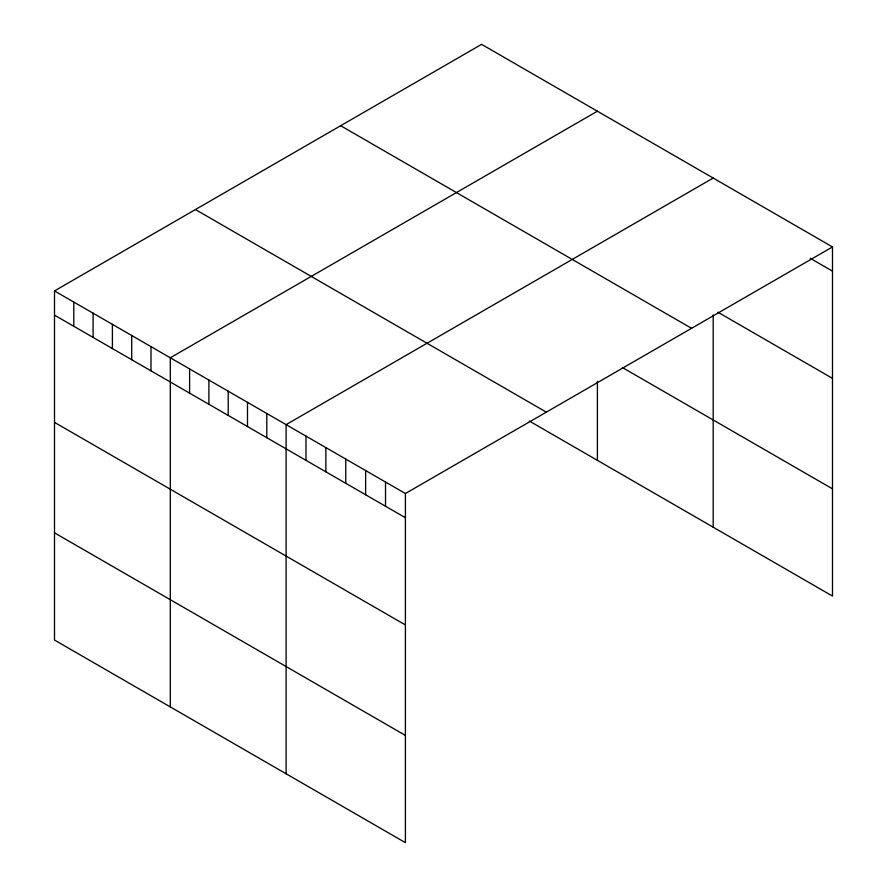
<?xml version="1.0" encoding="UTF-8"?>
<svg xmlns="http://www.w3.org/2000/svg" width="887" height="887" viewBox="0 0 887 887"><rect width="100%" height="100%" fill="white"/><g stroke="black" fill="none" stroke-linecap="round" stroke-linejoin="round"><path stroke-width="1.33" d="M54.506 290.925L405.403 493.516L405.403 842.65L54.506 640.059L54.506 290.925L481.597 44.35L832.494 246.941L832.494 596.075L529.273 421.015M597.394 111.208L170.304 357.783L170.304 706.917M713.192 178.054L286.102 424.64L286.102 773.774M405.403 493.516L832.494 246.941M810.263 258.317L832.494 271.145M717.871 312.191L832.494 378.372M340.663 125.721L691.55 328.312M622.364 367.528L832.494 488.848M195.45 209.554L546.337 412.145M54.506 315.14L405.403 517.731M54.506 422.367L405.403 624.947M54.506 532.843L405.403 735.423M713.192 315.018L713.192 527.188M597.394 381.266L597.394 460.342M385.512 482.04L385.512 506.244M365.632 470.553L365.632 494.769M345.753 459.078L345.753 483.282M325.862 447.591L325.862 471.806M305.982 436.116L305.982 460.331M266.799 413.497L266.799 437.701M247.495 402.354L247.495 426.558M228.203 391.211L228.203 415.415M208.9 380.068L208.9 404.272M189.607 368.925L189.607 393.129M151.001 346.64L151.001 370.855M131.708 335.497L131.708 359.712M112.405 324.354L112.405 348.569M93.102 313.211L93.102 337.426M73.809 302.068L73.809 326.283"/></g></svg>
